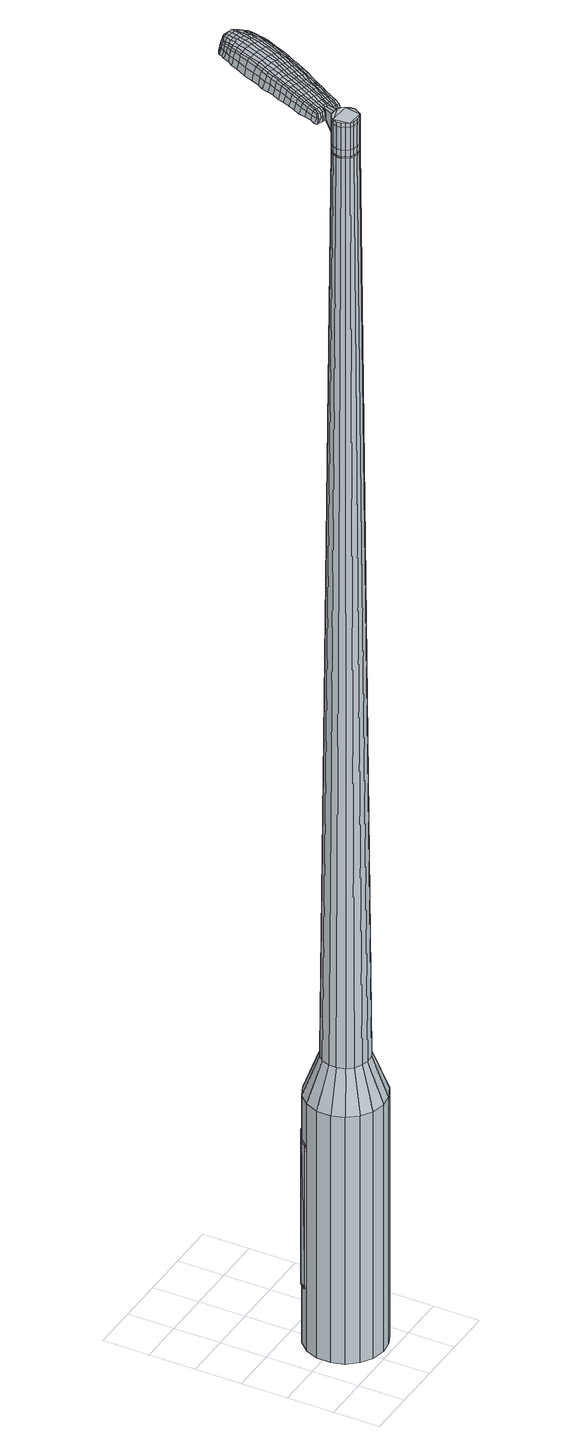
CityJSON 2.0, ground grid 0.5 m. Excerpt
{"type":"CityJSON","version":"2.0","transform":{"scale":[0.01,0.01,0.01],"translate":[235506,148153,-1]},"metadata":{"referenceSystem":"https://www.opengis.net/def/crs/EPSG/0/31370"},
"CityObjects":{
"object1":{"type":"GenericCityObject","attributes":{"cluster":198,"mean_distance_to_centroid":0.232,"new_centroid_x":235506.64,"new_centroid_y":148153.46,"mean_distance_to_camera":9.58,"H1":-0.652,"H2":6.98,"Z_final":115.97,"cluster2":17,"proj_x":235515.03,"proj_y":148156.94,"id_line":23171,"bearing_l":157.46,"distance":9.08,"orientation":"right","G_obj":67.46},"geometry":[{"type":"MultiSurface","lod":"2","boundaries":[[[0,1,2,3]],[[1,4,5,2]],[[4,6,7,5]],[[6,8,9,7]],[[8,10,11,9]],[[10,12,13,11]],[[12,14,15,13]],[[14,16,17,15]],[[16,18,19,17]],[[18,20,21,19]],[[20,22,23,21]],[[22,24,25,23]],[[24,26,27,25]],[[26,28,29,27]],[[28,30,31,29]],[[30,32,33,31]],[[32,34,35,33]],[[34,0,3,35]],[[36,37,38,39]],[[38,40,41,42]],[[41,43,42]],[[42,44,45,46]],[[45,47,46]],[[46,48,49,50]],[[49,51,50]],[[42,46,50,38]],[[50,52,39,38]],[[53,36,39]],[[2,5,7,35]],[[7,9,11,15]],[[11,13,15]],[[15,17,19,23]],[[19,21,23]],[[23,25,27,31]],[[27,29,31]],[[15,23,31,7]],[[31,33,35,7]],[[3,2,35]],[[1,0,54,55]],[[0,34,56,54]],[[34,32,57,56]],[[32,30,58,57]],[[30,28,59,58]],[[28,26,60,59]],[[26,24,61,60]],[[24,22,62,61]],[[22,20,63,62]],[[20,18,64,63]],[[18,16,65,64]],[[16,14,66,65]],[[14,12,67,66]],[[12,10,68,67]],[[10,8,69,68]],[[8,6,70,69]],[[6,4,71,70]],[[4,1,55,71]],[[55,54,72,73]],[[54,56,74,72]],[[56,57,75,74]],[[57,58,76,75]],[[58,59,77,76]],[[59,60,78,77]],[[60,61,79,78]],[[61,62,80,79]],[[62,63,81,80]],[[63,64,82,81]],[[64,65,83,82]],[[65,66,84,83]],[[66,67,85,84]],[[67,68,86,85]],[[68,69,87,86]],[[69,70,88,87]],[[70,71,89,88]],[[71,55,73,89]],[[90,91,92,93]],[[74,94,91,90]],[[95,96,94,74]],[[97,98,96,95]],[[99,100,98,97]],[[101,102,100,99]],[[103,104,102,101]],[[80,105,104,103]],[[106,107,105,80]],[[108,109,107,106]],[[83,110,109,108]],[[111,112,110,83]],[[113,114,112,111]],[[115,116,114,113]],[[117,118,116,115]],[[119,120,118,117]],[[89,121,120,119]],[[93,92,121,89]],[[122,123,124,125]],[[126,122,125,127]],[[128,126,127,129]],[[130,128,129,131]],[[132,130,131,133]],[[134,132,133,135]],[[136,134,135,137]],[[138,136,137,139]],[[140,138,139,141]],[[142,140,141,143]],[[144,142,143,145]],[[146,144,145,147]],[[148,146,147,149]],[[150,148,149,151]],[[152,150,151,153]],[[154,152,153,155]],[[73,72,90,93]],[[72,74,90]],[[75,95,74]],[[75,76,97,95]],[[76,77,99,97]],[[77,78,101,99]],[[78,79,103,101]],[[79,80,103]],[[81,106,80]],[[81,82,108,106]],[[82,83,108]],[[84,111,83]],[[84,85,113,111]],[[85,86,115,113]],[[86,87,117,115]],[[87,88,119,117]],[[88,89,119]],[[73,93,89]],[[156,157,92,91]],[[157,121,92]],[[158,120,121]],[[158,159,118,120]],[[159,160,116,118]],[[160,161,114,116]],[[161,162,112,114]],[[162,110,112]],[[163,109,110]],[[163,164,107,109]],[[164,105,107]],[[165,104,105]],[[165,166,102,104]],[[166,167,100,102]],[[167,168,98,100]],[[168,169,96,98]],[[169,94,96]],[[156,91,94]],[[39,52,154,170]],[[157,156,171,155]],[[53,39,170,123]],[[156,94,124,171]],[[36,53,123,122]],[[94,169,125,124]],[[37,36,122,126]],[[169,168,127,125]],[[38,37,126,128]],[[168,167,129,127]],[[40,38,128,130]],[[167,166,131,129]],[[41,40,130,132]],[[166,165,133,131]],[[43,41,132,134]],[[165,105,135,133]],[[42,43,134,136]],[[105,164,137,135]],[[44,42,136,138]],[[164,163,139,137]],[[45,44,138,140]],[[163,110,141,139]],[[47,45,140,142]],[[110,162,143,141]],[[46,47,142,144]],[[162,161,145,143]],[[48,46,144,146]],[[161,160,147,145]],[[49,48,146,148]],[[160,159,149,147]],[[51,49,148,150]],[[159,158,151,149]],[[50,51,150,152]],[[158,121,153,151]],[[52,50,152,154]],[[121,157,155,153]],[[154,155,172,173]],[[155,171,174,172]],[[171,124,175,174]],[[124,123,176,175]],[[123,170,177,176]],[[170,154,173,177]],[[178,179,180,181]],[[182,178,181,183]],[[178,182,184,185]],[[179,178,185,186]],[[187,188,189,190]],[[191,187,190,192]],[[187,191,193,194]],[[188,187,194,195]],[[196,197,198,199]],[[200,196,199,201]],[[196,200,202,203]],[[197,196,203,204]],[[205,206,207,208]],[[209,205,208,210]],[[205,209,211,212]],[[206,205,212,213]],[[214,215,216,217]],[[218,214,217,219]],[[214,218,220,221]],[[215,214,221,222]],[[223,224,225,226]],[[227,223,226,228]],[[223,227,229,230]],[[224,223,230,231]],[[232,233,234,235]],[[224,232,235,225]],[[232,224,231,236]],[[233,232,236,237]],[[238,239,240,241]],[[233,238,241,234]],[[238,233,237,242]],[[239,238,242,243]],[[244,182,183,245]],[[239,244,245,240]],[[244,239,243,246]],[[182,244,246,184]],[[247,248,249,250]],[[251,247,250,252]],[[247,251,253,254]],[[248,247,254,255]],[[256,257,258,259]],[[248,256,259,249]],[[256,248,255,260]],[[257,256,260,261]],[[262,263,264,265]],[[257,262,265,258]],[[262,257,261,266]],[[263,262,266,267]],[[268,269,270,271]],[[263,268,271,264]],[[268,263,267,272]],[[269,268,272,273]],[[274,179,186,275]],[[269,274,275,270]],[[274,269,273,276]],[[179,274,276,180]],[[277,278,279,280]],[[281,277,280,282]],[[277,281,283,284]],[[278,277,284,285]],[[286,287,288,289]],[[278,286,289,279]],[[286,278,285,290]],[[287,286,290,291]],[[292,293,294,295]],[[287,292,295,288]],[[292,287,291,296]],[[293,292,296,297]],[[298,191,192,299]],[[293,298,299,294]],[[298,293,297,300]],[[191,298,300,193]],[[301,302,303,304]],[[305,301,304,306]],[[301,305,307,308]],[[302,301,308,309]],[[310,311,312,313]],[[302,310,313,303]],[[310,302,309,314]],[[311,310,314,315]],[[316,317,318,319]],[[311,316,319,312]],[[316,311,315,320]],[[317,316,320,321]],[[322,323,324,325]],[[317,322,325,318]],[[322,317,321,326]],[[323,322,326,327]],[[328,188,195,329]],[[323,328,329,324]],[[328,323,327,330]],[[188,328,330,189]],[[331,217,216,332]],[[333,331,332,334]],[[331,333,335,336]],[[217,331,336,219]],[[337,333,334,338]],[[339,337,338,340]],[[337,339,341,342]],[[333,337,342,335]],[[343,339,340,344]],[[345,343,344,346]],[[343,345,347,348]],[[339,343,348,341]],[[349,345,346,350]],[[351,349,350,352]],[[349,351,353,354]],[[345,349,354,347]],[[355,351,352,356]],[[206,355,356,207]],[[355,206,213,357]],[[351,355,357,353]],[[358,359,204,203]],[[360,358,203,202]],[[358,360,361,362]],[[359,358,362,363]],[[364,365,363,362]],[[366,364,362,361]],[[364,366,367,368]],[[365,364,368,369]],[[370,371,369,368]],[[372,370,368,367]],[[370,372,373,374]],[[371,370,374,375]],[[376,377,375,374]],[[378,376,374,373]],[[376,378,211,209]],[[377,376,209,210]],[[379,380,381,382]],[[281,379,382,283]],[[379,281,282,383]],[[380,379,383,384]],[[385,200,201,386]],[[380,385,386,381]],[[385,380,384,387]],[[200,385,387,202]],[[388,389,390,391]],[[227,388,391,229]],[[388,227,228,392]],[[389,388,392,393]],[[394,395,396,397]],[[389,394,397,390]],[[394,389,393,398]],[[395,394,398,399]],[[400,197,204,401]],[[395,400,401,396]],[[400,395,399,402]],[[197,400,402,198]],[[403,404,405,406]],[[185,403,406,186]],[[403,185,184,407]],[[404,403,407,408]],[[409,410,411,412]],[[404,409,412,405]],[[409,404,408,413]],[[410,409,413,414]],[[415,208,207,416]],[[410,415,416,411]],[[415,410,414,417]],[[208,415,417,210]],[[418,419,420,421]],[[190,418,421,192]],[[418,190,189,422]],[[419,418,422,423]],[[424,212,211,425]],[[419,424,425,420]],[[424,419,423,426]],[[212,424,426,213]],[[427,428,429,430]],[[305,427,430,307]],[[427,305,306,431]],[[428,427,431,432]],[[433,218,219,434]],[[428,433,434,429]],[[433,428,432,435]],[[218,433,435,220]],[[436,437,438,439]],[[251,436,439,253]],[[436,251,252,440]],[[437,436,440,441]],[[442,443,444,445]],[[437,442,445,438]],[[442,437,441,446]],[[443,442,446,447]],[[448,215,222,449]],[[443,448,449,444]],[[448,443,447,450]],[[215,448,450,216]],[[451,452,441,440]],[[250,451,440,252]],[[451,250,249,453]],[[452,451,453,454]],[[455,456,447,446]],[[452,455,446,441]],[[455,452,454,457]],[[456,455,457,458]],[[459,332,216,450]],[[456,459,450,447]],[[459,456,458,460]],[[332,459,460,334]],[[461,462,463,464]],[[308,461,464,309]],[[461,308,307,430]],[[462,461,430,429]],[[465,336,335,466]],[[462,465,466,463]],[[465,462,429,434]],[[336,465,434,219]],[[467,468,454,453]],[[259,467,453,249]],[[467,259,258,469]],[[468,467,469,470]],[[471,472,458,457]],[[468,471,457,454]],[[471,468,470,473]],[[472,471,473,474]],[[475,338,334,460]],[[472,475,460,458]],[[475,472,474,476]],[[338,475,476,340]],[[477,478,479,480]],[[314,477,480,315]],[[477,314,309,464]],[[478,477,464,463]],[[481,342,341,482]],[[478,481,482,479]],[[481,478,463,466]],[[342,481,466,335]],[[483,484,470,469]],[[265,483,469,258]],[[483,265,264,485]],[[484,483,485,486]],[[487,488,474,473]],[[484,487,473,470]],[[487,484,486,489]],[[488,487,489,490]],[[491,344,340,476]],[[488,491,476,474]],[[491,488,490,492]],[[344,491,492,346]],[[493,494,495,496]],[[320,493,496,321]],[[493,320,315,480]],[[494,493,480,479]],[[497,348,347,498]],[[494,497,498,495]],[[497,494,479,482]],[[348,497,482,341]],[[499,500,486,485]],[[271,499,485,264]],[[499,271,270,501]],[[500,499,501,502]],[[503,504,490,489]],[[500,503,489,486]],[[503,500,502,505]],[[504,503,505,506]],[[507,350,346,492]],[[504,507,492,490]],[[507,504,506,508]],[[350,507,508,352]],[[509,510,511,512]],[[326,509,512,327]],[[509,326,321,496]],[[510,509,496,495]],[[513,354,353,514]],[[510,513,514,511]],[[513,510,495,498]],[[354,513,498,347]],[[515,516,502,501]],[[275,515,501,270]],[[515,275,186,406]],[[516,515,406,405]],[[517,518,506,505]],[[516,517,505,502]],[[517,516,405,412]],[[518,517,412,411]],[[519,356,352,508]],[[518,519,508,506]],[[519,518,411,416]],[[356,519,416,207]],[[520,521,423,422]],[[330,520,422,189]],[[520,330,327,512]],[[521,520,512,511]],[[522,357,213,426]],[[521,522,426,423]],[[522,521,511,514]],[[357,522,514,353]],[[523,524,384,383]],[[280,523,383,282]],[[523,280,279,525]],[[524,523,525,526]],[[527,360,202,387]],[[524,527,387,384]],[[527,524,526,528]],[[360,527,528,361]],[[529,530,531,532]],[[230,529,532,231]],[[529,230,229,391]],[[530,529,391,390]],[[533,534,535,536]],[[530,533,536,531]],[[533,530,390,397]],[[534,533,397,396]],[[537,359,363,538]],[[534,537,538,535]],[[537,534,396,401]],[[359,537,401,204]],[[539,540,526,525]],[[289,539,525,279]],[[539,289,288,541]],[[540,539,541,542]],[[543,366,361,528]],[[540,543,528,526]],[[543,540,542,544]],[[366,543,544,367]],[[545,546,547,548]],[[236,545,548,237]],[[545,236,231,532]],[[546,545,532,531]],[[549,550,551,552]],[[546,549,552,547]],[[549,546,531,536]],[[550,549,536,535]],[[553,365,369,554]],[[550,553,554,551]],[[553,550,535,538]],[[365,553,538,363]],[[555,556,542,541]],[[295,555,541,288]],[[555,295,294,557]],[[556,555,557,558]],[[559,372,367,544]],[[556,559,544,542]],[[559,556,558,560]],[[372,559,560,373]],[[561,562,563,564]],[[242,561,564,243]],[[561,242,237,548]],[[562,561,548,547]],[[565,566,567,568]],[[562,565,568,563]],[[565,562,547,552]],[[566,565,552,551]],[[569,371,375,570]],[[566,569,570,567]],[[569,566,551,554]],[[371,569,554,369]],[[571,572,558,557]],[[299,571,557,294]],[[571,299,192,421]],[[572,571,421,420]],[[573,378,373,560]],[[572,573,560,558]],[[573,572,420,425]],[[378,573,425,211]],[[574,575,408,407]],[[246,574,407,184]],[[574,246,243,564]],[[575,574,564,563]],[[576,577,414,413]],[[575,576,413,408]],[[576,575,563,568]],[[577,576,568,567]],[[578,377,210,417]],[[577,578,417,414]],[[578,577,567,570]],[[377,578,570,375]],[[579,580,581,582]],[[582,581,583,584]],[[585,583,581,586]],[[586,581,580,587]],[[588,589,590,591]],[[591,590,592,593]],[[594,592,590,595]],[[595,590,589,596]],[[597,598,599,600]],[[600,599,601,602]],[[603,601,599,604]],[[604,599,598,605]],[[606,607,608,609]],[[609,608,610,611]],[[612,610,608,613]],[[613,608,607,614]],[[615,616,617,618]],[[618,617,619,620]],[[621,619,617,622]],[[622,617,616,623]],[[624,625,626,627]],[[627,626,628,629]],[[630,628,626,631]],[[631,626,625,632]],[[633,634,635,636]],[[636,635,625,624]],[[632,625,635,637]],[[637,635,634,638]],[[639,640,641,642]],[[642,641,634,633]],[[638,634,641,643]],[[643,641,640,644]],[[584,583,645,646]],[[646,645,640,639]],[[644,640,645,647]],[[647,645,583,585]],[[648,649,650,651]],[[651,650,652,653]],[[654,652,650,655]],[[655,650,649,656]],[[657,658,659,660]],[[660,659,649,648]],[[656,649,659,661]],[[661,659,658,662]],[[663,664,665,666]],[[666,665,658,657]],[[662,658,665,667]],[[667,665,664,668]],[[669,670,671,672]],[[672,671,664,663]],[[668,664,671,673]],[[673,671,670,674]],[[587,580,675,676]],[[676,675,670,669]],[[674,670,675,677]],[[677,675,580,579]],[[678,679,680,681]],[[681,680,682,683]],[[684,682,680,685]],[[685,680,679,686]],[[687,688,689,690]],[[690,689,679,678]],[[686,679,689,691]],[[691,689,688,692]],[[693,694,695,696]],[[696,695,688,687]],[[692,688,695,697]],[[697,695,694,698]],[[593,592,699,700]],[[700,699,694,693]],[[698,694,699,701]],[[701,699,592,594]],[[702,703,704,705]],[[705,704,706,707]],[[708,706,704,709]],[[709,704,703,710]],[[711,712,713,714]],[[714,713,703,702]],[[710,703,713,715]],[[715,713,712,716]],[[717,718,719,720]],[[720,719,712,711]],[[716,712,719,721]],[[721,719,718,722]],[[723,724,725,726]],[[726,725,718,717]],[[722,718,725,727]],[[727,725,724,728]],[[596,589,729,730]],[[730,729,724,723]],[[728,724,729,731]],[[731,729,589,588]],[[615,618,732,733]],[[733,732,734,735]],[[736,734,732,737]],[[737,732,618,620]],[[735,734,738,739]],[[739,738,740,741]],[[742,740,738,743]],[[743,738,734,736]],[[741,740,744,745]],[[745,744,746,747]],[[748,746,744,749]],[[749,744,740,742]],[[747,746,750,751]],[[751,750,752,753]],[[754,752,750,755]],[[755,750,746,748]],[[753,752,756,757]],[[757,756,607,606]],[[614,607,756,758]],[[758,756,752,754]],[[605,759,760,604]],[[604,760,761,603]],[[762,761,760,763]],[[763,760,759,764]],[[764,765,766,763]],[[763,766,767,762]],[[768,767,766,769]],[[769,766,765,770]],[[770,771,772,769]],[[769,772,773,768]],[[774,773,772,775]],[[775,772,771,776]],[[776,777,778,775]],[[775,778,779,774]],[[612,779,778,610]],[[610,778,777,611]],[[780,781,782,783]],[[783,782,682,684]],[[683,682,782,784]],[[784,782,781,785]],[[602,601,786,787]],[[787,786,781,780]],[[785,781,786,788]],[[788,786,601,603]],[[789,790,791,792]],[[792,791,628,630]],[[629,628,791,793]],[[793,791,790,794]],[[795,796,797,798]],[[798,797,790,789]],[[794,790,797,799]],[[799,797,796,800]],[[605,598,801,802]],[[802,801,796,795]],[[800,796,801,803]],[[803,801,598,597]],[[804,805,806,807]],[[807,806,586,587]],[[585,586,806,808]],[[808,806,805,809]],[[810,811,812,813]],[[813,812,805,804]],[[809,805,812,814]],[[814,812,811,815]],[[606,609,816,817]],[[817,816,811,810]],[[815,811,816,818]],[[818,816,609,611]],[[819,820,821,822]],[[822,821,591,593]],[[588,591,821,823]],[[823,821,820,824]],[[612,613,825,826]],[[826,825,820,819]],[[824,820,825,827]],[[827,825,613,614]],[[828,829,706,830]],[[830,706,708]],[[707,706,831]],[[831,706,829,832]],[[620,619,833,834]],[[834,833,829,828]],[[832,829,833,835]],[[835,833,619,621]],[[836,837,838,839]],[[839,838,652,654]],[[653,652,838,840]],[[840,838,837,841]],[[842,843,844,845]],[[845,844,837,836]],[[841,837,844,846]],[[846,844,843,847]],[[623,616,848,849]],[[849,848,843,842]],[[847,843,848,850]],[[850,848,616,615]],[[841,851,852,840]],[[840,852,651,653]],[[648,651,852,853]],[[853,852,851,854]],[[847,855,856,846]],[[846,856,851,841]],[[854,851,856,857]],[[857,856,855,858]],[[615,733,859,850]],[[850,859,855,847]],[[858,855,859,860]],[[860,859,733,735]],[[861,862,863,864]],[[864,863,709,710]],[[708,709,863,830]],[[830,863,862,828]],[[736,737,865,866]],[[866,865,862,861]],[[828,862,865,834]],[[834,865,737,620]],[[854,867,868,853]],[[853,868,660,648]],[[657,660,868,869]],[[869,868,867,870]],[[858,871,872,857]],[[857,872,867,854]],[[870,867,872,873]],[[873,872,871,874]],[[735,739,875,860]],[[860,875,871,858]],[[874,871,875,876]],[[876,875,739,741]],[[877,878,879,880]],[[880,879,715,716]],[[710,715,879,864]],[[864,879,878,861]],[[742,743,881,882]],[[882,881,878,877]],[[861,878,881,866]],[[866,881,743,736]],[[870,883,869]],[[869,883,666,657]],[[663,666,883,884]],[[884,883,885]],[[874,886,887,873]],[[873,887,883,870]],[[885,883,887,888]],[[888,887,886,889]],[[741,745,890,876]],[[876,890,886,874]],[[889,886,890,891]],[[891,890,745,747]],[[892,893,894,895]],[[895,894,721,722]],[[716,721,894,880]],[[880,894,893,877]],[[748,749,896,897]],[[897,896,893,892]],[[877,893,896,882]],[[882,896,749,742]],[[885,898,899,884]],[[884,899,672,663]],[[669,672,899,900]],[[900,899,898,901]],[[889,902,903,888]],[[888,903,898,885]],[[901,898,903,904]],[[904,903,902,905]],[[747,751,906,891]],[[891,906,902,889]],[[905,902,906,907]],[[907,906,751,753]],[[908,909,910,911]],[[911,910,727,728]],[[722,727,910,895]],[[895,910,909,892]],[[754,755,912,913]],[[913,912,909,908]],[[892,909,912,897]],[[897,912,755,748]],[[901,914,915,900]],[[900,915,676,669]],[[587,676,915,807]],[[807,915,914,804]],[[905,916,917,904]],[[904,917,914,901]],[[804,914,917,813]],[[813,917,916,810]],[[753,757,918,907]],[[907,918,916,905]],[[810,916,918,817]],[[817,918,757,606]],[[824,919,920,823]],[[823,920,731,588]],[[728,731,920,911]],[[911,920,919,908]],[[614,758,921,827]],[[827,921,919,824]],[[908,919,921,913]],[[913,921,758,754]],[[785,922,923,784]],[[784,923,681,683]],[[678,681,923,924]],[[924,923,922,925]],[[603,761,926,788]],[[788,926,922,785]],[[925,922,926,927]],[[927,926,761,762]],[[928,929,930,931]],[[931,930,631,632]],[[630,631,930,792]],[[792,930,929,789]],[[932,933,934,935]],[[935,934,929,928]],[[789,929,934,798]],[[798,934,933,795]],[[764,759,936,937]],[[937,936,933,932]],[[795,933,936,802]],[[802,936,759,605]],[[925,938,939,924]],[[924,939,690,678]],[[687,690,939,940]],[[940,939,938,941]],[[762,767,942,927]],[[927,942,938,925]],[[941,938,942,943]],[[943,942,767,768]],[[944,945,946,947]],[[947,946,637,638]],[[632,637,946,931]],[[931,946,945,928]],[[948,949,950,951]],[[951,950,945,944]],[[928,945,950,935]],[[935,950,949,932]],[[770,765,952,953]],[[953,952,949,948]],[[932,949,952,937]],[[937,952,765,764]],[[941,954,955,940]],[[940,955,696,687]],[[693,696,955,956]],[[956,955,954,957]],[[768,773,958,943]],[[943,958,954,941]],[[957,954,958,959]],[[959,958,773,774]],[[960,961,962,963]],[[963,962,643,644]],[[638,643,962,947]],[[947,962,961,944]],[[964,965,966,967]],[[967,966,961,960]],[[944,961,966,951]],[[951,966,965,948]],[[776,771,968,969]],[[969,968,965,964]],[[948,965,968,953]],[[953,968,771,770]],[[957,970,971,956]],[[956,971,700,693]],[[593,700,971,822]],[[822,971,970,819]],[[774,779,972,959]],[[959,972,970,957]],[[819,970,972,826]],[[826,972,779,612]],[[809,973,974,808]],[[808,974,647,585]],[[644,647,974,963]],[[963,974,973,960]],[[815,975,976,814]],[[814,976,973,809]],[[960,973,976,967]],[[967,976,975,964]],[[611,777,977,818]],[[818,977,975,815]],[[964,975,977,969]],[[969,977,777,776]],[[579,582,181,180]],[[582,584,183,181]],[[594,595,194,193]],[[595,596,195,194]],[[597,600,199,198]],[[600,602,201,199]],[[621,622,221,220]],[[622,623,222,221]],[[624,627,226,225]],[[627,629,228,226]],[[633,636,235,234]],[[636,624,225,235]],[[639,642,241,240]],[[642,633,234,241]],[[584,646,245,183]],[[646,639,240,245]],[[654,655,254,253]],[[655,656,255,254]],[[656,661,260,255]],[[661,662,261,260]],[[662,667,266,261]],[[667,668,267,266]],[[668,673,272,267]],[[673,674,273,272]],[[674,677,276,273]],[[677,579,180,276]],[[684,685,284,283]],[[685,686,285,284]],[[686,691,290,285]],[[691,692,291,290]],[[692,697,296,291]],[[697,698,297,296]],[[698,701,300,297]],[[701,594,193,300]],[[702,705,304,303]],[[705,707,306,304]],[[711,714,313,312]],[[714,702,303,313]],[[717,720,319,318]],[[720,711,312,319]],[[723,726,325,324]],[[726,717,318,325]],[[596,730,329,195]],[[730,723,324,329]],[[780,783,382,381]],[[783,684,283,382]],[[602,787,386,201]],[[787,780,381,386]],[[629,793,392,228]],[[793,794,393,392]],[[794,799,398,393]],[[799,800,399,398]],[[800,803,402,399]],[[803,597,198,402]],[[707,831,431,306]],[[831,832,432,431]],[[832,835,435,432]],[[835,621,220,435]],[[836,839,439,438]],[[839,654,253,439]],[[842,845,445,444]],[[845,836,438,445]],[[623,849,449,222]],[[849,842,444,449]],[[978,979,980,981]],[[982,983,981,980]],[[984,985,986,987]],[[988,989,990,991]],[[979,992,993,980]],[[994,982,980,993]],[[995,984,987,996]],[[997,998,989,988]],[[992,999,1000,993]],[[1000,1001,994,993]],[[1002,995,996,1003]],[[1004,998,997,1005]],[[999,1006,1007,1000]],[[1007,1008,1001,1000]],[[1009,1002,1003,1010]],[[1011,1004,1005,1012]],[[1013,1014,1015,1016]],[[1017,1018,1014,1013]],[[1017,1019,1020,1018]],[[1019,1021,1022,1020]],[[1023,1024,1025,1026]],[[1027,1028,1024,1023]],[[1029,1030,1028,1027]],[[1031,1032,1030,1029]],[[1026,1015,1014,1023]],[[1023,1014,1018,1027]],[[1018,1020,1029,1027]],[[1020,1022,1031,1029]],[[987,986,983,982]],[[996,987,982,994]],[[1001,1003,996,994]],[[1008,1010,1003,1001]],[[988,991,985,984]],[[997,988,984,995]],[[1005,997,995,1002]],[[1012,1005,1002,1009]],[[989,1013,1016,990]],[[998,1017,1013,989]],[[1019,1017,998,1004]],[[1021,1019,1004,1011]],[[1033,1034,1035,1036]],[[1035,1037,1038,1039]],[[1035,1039,1040,1041]],[[1035,1041,1036]],[[1042,1033,1036,1043]],[[1044,1043,1036,1045]],[[1046,1045,1036]],[[1047,1035,1034,1048]],[[1049,1047,1048,1050]],[[1051,1049,1050,1052]],[[1053,1051,1052,1054]],[[1055,1053,1054,1056]],[[1056,1057,1058,1059]],[[1056,1059,1060,1061]],[[1056,1061,1062,1063]],[[1062,1064,1065,1066]],[[1062,1066,1067,1068]],[[1062,1068,1063]],[[1056,1063,1055]],[[1069,1070,1034,1033]],[[1071,1072,1037,1035]],[[1073,1074,1046,1036]],[[1070,1075,1048,1034]],[[1076,1071,1035,1047]],[[1075,1077,1050,1048]],[[1078,1076,1047,1049]],[[1077,1079,1052,1050]],[[1080,1078,1049,1051]],[[1079,1081,1054,1052]],[[1082,1080,1051,1053]],[[1081,1083,1056,1054]],[[1084,1082,1053,1055]],[[1083,1085,1057,1056]],[[1086,1087,1064,1062]],[[1088,1084,1055,1063]],[[1058,1057,1085,1089]],[[1059,1058,1089,1090]],[[1060,1059,1090,1091]],[[1061,1060,1091,1092]],[[1062,1061,1092,1086]],[[1093,1069,1033,1042]],[[1094,1093,1042,1043]],[[1095,1094,1043,1044]],[[1096,1095,1044,1045]],[[1074,1096,1045,1046]],[[1038,1037,1072,1097]],[[1065,1064,1087,1098]],[[1039,1038,1097,1099]],[[1040,1039,1099,1100]],[[1041,1040,1100,1101]],[[1036,1041,1101,1073]],[[1066,1065,1098,1102]],[[1067,1066,1102,1103]],[[1068,1067,1103,1104]],[[1063,1068,1104,1088]]]}]}
},
"vertices":[
[80,87,384],[92,79,384],[92,79,96],[80,87,96],[101,67,384],[101,67,96],[105,53,384],[105,53,96],[105,39,384],[105,39,96],[99,25,384],[99,25,96],[89,14,384],[89,14,96],[76,8,384],[76,8,96],[62,6,384],[62,6,96],[47,9,384],[47,9,96],[35,17,384],[35,17,96],[26,28,384],[26,28,96],[22,42,384],[22,42,96],[22,57,384],[22,57,96],[28,71,384],[28,71,96],[38,82,384],[38,82,96],[51,88,384],[51,88,96],[65,90,384],[65,90,96],[59,61,1524],[55,59,1524],[52,55,1524],[69,60,1524],[50,51,1524],[50,46,1524],[54,38,1524],[52,42,1524],[58,36,1524],[63,35,1524],[72,37,1524],[68,35,1524],[75,41,1524],[77,45,1524],[75,54,1524],[77,50,1524],[73,58,1524],[64,61,1524],[73,71,429],[81,67,429],[65,73,429],[56,72,429],[48,68,429],[42,62,429],[39,53,429],[39,45,429],[41,36,429],[46,29,429],[54,25,429],[62,23,429],[71,24,429],[79,28,429],[85,34,429],[88,42,429],[88,51,429],[86,60,429],[69,60,1483],[73,58,1483],[64,61,1483],[59,61,1483],[55,59,1483],[52,55,1483],[50,51,1483],[50,46,1483],[52,42,1483],[54,38,1483],[58,36,1483],[63,35,1483],[68,35,1483],[72,37,1483],[75,41,1483],[77,45,1483],[77,50,1483],[75,54,1483],[68,60,1483],[68,60,1485],[72,57,1485],[72,57,1483],[64,61,1485],[60,60,1483],[60,60,1485],[56,58,1483],[56,58,1485],[53,55,1483],[53,55,1485],[51,51,1483],[51,51,1485],[51,46,1483],[51,46,1485],[52,42,1485],[55,38,1483],[55,38,1485],[59,36,1483],[59,36,1485],[63,35,1485],[67,36,1483],[67,36,1485],[71,38,1483],[71,38,1485],[74,41,1483],[74,41,1485],[76,45,1483],[76,45,1485],[76,50,1483],[76,50,1485],[75,54,1485],[59,61,1519],[64,61,1519],[64,61,1493],[59,61,1493],[55,59,1519],[55,59,1493],[52,55,1519],[52,55,1493],[50,51,1519],[50,51,1493],[50,46,1519],[50,46,1493],[52,42,1519],[52,42,1493],[54,38,1519],[54,38,1493],[58,36,1519],[58,36,1493],[63,35,1519],[63,35,1493],[68,35,1519],[68,35,1493],[72,37,1519],[72,37,1493],[75,41,1519],[75,41,1493],[77,45,1519],[77,45,1493],[77,50,1519],[77,50,1493],[75,54,1519],[75,54,1493],[73,58,1519],[73,58,1493],[69,60,1485],[73,58,1485],[77,50,1485],[77,45,1485],[75,41,1485],[72,37,1485],[68,35,1485],[58,36,1485],[54,38,1485],[50,46,1485],[50,51,1485],[52,55,1485],[55,59,1485],[59,61,1485],[69,60,1519],[69,60,1493],[79,76,1513],[79,76,1518],[76,78,1513],[73,79,1513],[73,79,1518],[76,78,1518],[122,139,1519],[119,132,1518],[121,133,1509],[124,139,1510],[126,146,1519],[128,147,1510],[124,146,1526],[120,138,1525],[117,132,1525],[87,154,1519],[84,147,1518],[85,145,1525],[88,152,1525],[90,162,1519],[91,160,1526],[89,163,1510],[86,155,1510],[83,149,1509],[131,215,1519],[134,213,1519],[135,214,1513],[131,215,1513],[127,215,1519],[127,216,1513],[126,214,1524],[130,213,1524],[134,212,1524],[103,146,1530],[100,139,1529],[103,138,1529],[106,145,1530],[106,155,1531],[109,153,1531],[103,156,1530],[99,148,1530],[97,141,1529],[72,72,1512],[74,70,1512],[75,72,1517],[73,73,1517],[69,73,1512],[70,74,1517],[69,74,1506],[72,72,1506],[75,71,1506],[144,194,1519],[143,191,1519],[144,191,1512],[145,194,1512],[144,196,1518],[146,197,1512],[143,196,1522],[142,194,1523],[142,191,1524],[141,186,1519],[140,181,1519],[141,181,1512],[143,186,1512],[140,186,1524],[138,181,1525],[138,175,1519],[135,168,1519],[137,168,1511],[140,176,1511],[136,175,1526],[133,168,1526],[130,157,1519],[132,158,1510],[129,157,1526],[90,72,1513],[93,79,1513],[92,79,1518],[89,72,1517],[87,67,1512],[87,68,1516],[89,68,1506],[91,73,1507],[95,79,1507],[97,86,1514],[100,92,1515],[99,92,1520],[95,85,1519],[98,86,1507],[102,93,1507],[103,99,1515],[107,106,1516],[105,106,1522],[102,99,1521],[105,100,1508],[108,106,1508],[110,112,1517],[113,119,1517],[111,119,1524],[108,112,1523],[112,113,1508],[115,120,1509],[116,126,1518],[114,125,1524],[118,126,1509],[111,208,1519],[109,205,1519],[110,205,1524],[112,208,1523],[113,210,1518],[113,209,1522],[112,212,1512],[110,210,1512],[109,207,1512],[107,201,1519],[104,196,1519],[105,195,1525],[108,200,1524],[106,203,1512],[104,197,1512],[102,191,1519],[99,183,1519],[100,182,1526],[103,189,1526],[101,192,1511],[98,185,1511],[94,173,1519],[95,171,1526],[93,174,1510],[62,84,1513],[65,91,1513],[64,92,1507],[62,85,1507],[61,78,1512],[60,80,1506],[62,79,1516],[63,83,1517],[65,90,1518],[67,98,1514],[70,105,1515],[69,107,1507],[66,100,1507],[68,97,1519],[71,104,1520],[72,112,1515],[75,119,1516],[74,121,1508],[71,114,1508],[73,111,1521],[76,118,1522],[77,126,1517],[79,133,1517],[79,135,1509],[76,128,1508],[78,125,1523],[80,132,1524],[82,140,1518],[81,142,1509],[83,139,1524],[75,78,1519],[77,77,1519],[77,84,1520],[80,83,1520],[75,86,1520],[72,79,1519],[80,91,1522],[83,90,1522],[83,98,1523],[86,97,1523],[80,99,1523],[78,93,1521],[86,105,1524],[89,104,1524],[89,112,1525],[91,111,1525],[86,113,1525],[83,106,1524],[92,119,1526],[94,118,1526],[94,126,1527],[97,125,1527],[91,127,1527],[88,120,1526],[97,133,1528],[100,131,1528],[94,134,1528],[129,210,1527],[133,209,1527],[125,211,1526],[124,207,1527],[128,206,1528],[131,205,1528],[125,200,1529],[129,199,1529],[121,201,1528],[118,195,1530],[122,194,1530],[126,192,1530],[119,187,1531],[123,185,1531],[116,188,1530],[112,180,1531],[116,178,1531],[119,177,1531],[111,167,1531],[114,165,1531],[107,168,1531],[114,212,1518],[117,213,1519],[117,214,1513],[114,213,1513],[114,210,1523],[117,212,1523],[122,214,1519],[122,215,1513],[122,213,1524],[144,199,1518],[143,201,1518],[142,200,1523],[143,198,1523],[145,199,1513],[144,202,1513],[142,205,1519],[140,208,1519],[139,207,1524],[141,203,1523],[143,205,1513],[141,209,1513],[138,211,1519],[137,210,1524],[138,212,1513],[119,139,1528],[117,140,1528],[114,133,1528],[116,132,1527],[123,147,1528],[121,148,1529],[115,141,1529],[112,142,1530],[109,135,1529],[112,134,1528],[118,149,1529],[116,150,1530],[109,144,1530],[106,137,1529],[113,152,1531],[89,151,1528],[91,150,1529],[95,159,1529],[92,159,1528],[87,145,1527],[89,144,1528],[95,149,1529],[98,157,1530],[93,142,1528],[61,76,1512],[63,75,1512],[64,76,1517],[62,77,1517],[60,77,1506],[62,77,1506],[66,74,1512],[67,75,1517],[66,75,1506],[86,66,1512],[84,66,1512],[85,67,1506],[87,66,1506],[86,67,1517],[84,68,1517],[82,67,1512],[79,68,1512],[80,69,1506],[83,68,1506],[82,69,1517],[80,70,1517],[77,69,1512],[78,70,1506],[77,71,1517],[88,72,1519],[86,73,1519],[91,79,1520],[89,80,1520],[84,74,1519],[82,75,1519],[87,80,1520],[85,81,1520],[79,76,1519],[82,82,1520],[64,82,1519],[66,81,1519],[68,88,1520],[67,89,1520],[69,80,1519],[71,87,1520],[94,86,1521],[92,86,1521],[97,92,1522],[96,93,1522],[90,87,1521],[88,88,1521],[93,94,1522],[91,95,1523],[85,89,1522],[88,96,1523],[69,96,1521],[71,95,1521],[74,102,1522],[72,103,1522],[74,94,1521],[77,101,1522],[100,99,1523],[99,100,1523],[104,106,1524],[102,107,1524],[96,101,1523],[94,102,1524],[99,108,1525],[97,109,1525],[91,103,1524],[94,110,1525],[74,110,1523],[76,109,1523],[79,116,1524],[77,117,1524],[79,108,1524],[82,115,1525],[107,112,1525],[105,113,1525],[110,119,1526],[108,120,1526],[103,114,1526],[100,115,1526],[106,121,1527],[103,122,1527],[97,117,1526],[100,123,1527],[79,124,1525],[81,123,1525],[84,130,1526],[82,131,1526],[85,122,1526],[87,129,1527],[113,126,1527],[111,126,1527],[109,128,1527],[106,129,1528],[103,130,1528],[84,138,1527],[86,137,1527],[90,135,1528],[114,208,1525],[116,209,1525],[112,205,1526],[114,206,1526],[120,210,1526],[119,207,1527],[142,196,1525],[141,198,1525],[140,194,1526],[141,192,1525],[140,201,1525],[138,204,1526],[137,200,1527],[139,197,1526],[136,207,1526],[134,203,1527],[110,200,1526],[112,201,1527],[107,195,1527],[109,195,1528],[116,201,1528],[114,195,1529],[139,187,1526],[138,189,1527],[136,183,1528],[137,182,1527],[137,192,1527],[135,195,1528],[132,188,1529],[134,186,1528],[132,197,1528],[129,190,1530],[104,189,1528],[107,189,1529],[101,182,1528],[103,181,1529],[111,189,1529],[108,181,1530],[135,176,1528],[134,177,1528],[131,170,1529],[132,168,1528],[132,179,1529],[129,182,1530],[126,173,1530],[128,171,1530],[126,184,1530],[123,175,1531],[97,171,1529],[99,170,1529],[103,169,1530],[127,157,1528],[126,159,1529],[123,160,1530],[121,162,1530],[118,164,1531],[119,134,1509],[117,133,1518],[120,139,1518],[122,140,1509],[124,147,1519],[126,148,1510],[122,147,1525],[119,139,1525],[116,133,1525],[87,145,1525],[86,146,1518],[89,153,1518],[90,151,1525],[92,161,1519],[93,160,1525],[91,163,1510],[88,155,1509],[85,148,1509],[134,212,1513],[133,211,1519],[130,212,1519],[131,213,1513],[127,213,1519],[127,214,1513],[126,212,1524],[130,211,1524],[133,210,1524],[103,139,1528],[100,140,1528],[103,146,1529],[106,145,1529],[106,155,1529],[109,154,1529],[103,156,1529],[100,148,1529],[97,141,1528],[76,73,1516],[75,73,1512],[73,74,1512],[73,74,1516],[70,75,1512],[71,76,1516],[70,76,1506],[73,74,1506],[76,73,1506],[143,191,1512],[141,191,1519],[142,194,1518],[143,194,1512],[142,196,1518],[144,196,1512],[141,196,1522],[141,194,1523],[140,191,1523],[140,182,1512],[138,181,1519],[140,186,1519],[141,187,1512],[138,187,1524],[136,181,1525],[135,169,1511],[133,168,1519],[136,176,1519],[138,176,1511],[134,176,1525],[131,168,1526],[129,158,1519],[131,159,1510],[127,158,1526],[90,80,1518],[92,80,1513],[88,73,1513],[87,73,1517],[86,69,1512],[86,70,1515],[87,69,1506],[90,74,1506],[93,80,1507],[97,93,1520],[98,93,1514],[95,87,1514],[94,86,1519],[97,87,1507],[100,94,1507],[103,107,1522],[105,107,1516],[102,100,1515],[100,100,1521],[103,101,1508],[107,107,1508],[110,120,1523],[111,120,1517],[108,113,1516],[106,113,1522],[110,114,1508],[113,121,1508],[114,127,1517],[113,126,1524],[116,127,1509],[112,203,1523],[111,204,1519],[113,207,1518],[114,206,1523],[114,209,1518],[114,208,1522],[113,210,1512],[112,208,1512],[110,206,1512],[107,194,1525],[106,195,1519],[109,200,1519],[110,199,1524],[108,202,1512],[105,197,1512],[101,181,1526],[100,182,1519],[104,190,1519],[105,188,1525],[103,191,1511],[100,184,1511],[96,172,1519],[97,170,1526],[95,174,1510],[66,92,1507],[67,90,1513],[64,83,1513],[64,85,1506],[63,78,1512],[62,80,1506],[64,79,1515],[65,83,1517],[67,89,1518],[71,106,1507],[72,105,1514],[69,98,1514],[68,99,1507],[70,96,1519],[72,103,1520],[76,120,1508],[76,119,1516],[74,112,1515],[73,113,1508],[75,110,1521],[77,117,1522],[80,134,1508],[81,133,1517],[79,126,1516],[78,127,1508],[80,124,1522],[82,131,1523],[84,139,1517],[83,141,1509],[85,138,1524],[75,78,1518],[77,78,1518],[78,85,1519],[80,84,1519],[75,86,1519],[72,80,1518],[81,92,1520],[83,91,1520],[83,99,1521],[86,98,1521],[81,100,1521],[78,93,1520],[86,106,1523],[89,105,1523],[89,113,1524],[92,111,1524],[86,114,1524],[83,107,1523],[92,119,1525],[95,118,1525],[95,126,1526],[97,125,1526],[92,127,1526],[89,121,1525],[97,133,1527],[100,132,1527],[94,134,1527],[132,208,1526],[129,209,1526],[125,210,1525],[124,206,1526],[127,205,1526],[131,204,1526],[128,198,1528],[125,200,1528],[121,200,1527],[119,194,1528],[122,193,1529],[125,192,1529],[123,185,1530],[120,186,1530],[116,188,1529],[112,179,1530],[116,178,1530],[119,177,1530],[114,165,1530],[111,167,1530],[108,168,1530],[117,212,1513],[118,211,1518],[115,210,1518],[114,211,1512],[115,209,1523],[118,210,1523],[122,212,1519],[122,213,1513],[122,211,1523],[140,199,1523],[141,200,1518],[142,198,1518],[141,197,1523],[143,198,1512],[143,201,1512],[138,205,1523],[138,207,1519],[140,204,1519],[139,202,1523],[141,204,1513],[139,207,1513],[136,209,1519],[136,208,1524],[137,210,1513],[114,134,1527],[117,140,1527],[118,139,1527],[115,133,1526],[121,147,1527],[120,148,1528],[109,136,1528],[112,143,1528],[114,141,1528],[111,135,1527],[118,149,1528],[115,151,1529],[109,144,1529],[106,137,1528],[112,152,1529],[95,159,1528],[92,151,1527],[91,151,1527],[94,159,1527],[88,144,1526],[89,144,1527],[96,149,1528],[99,157,1528],[93,143,1527],[65,78,1516],[64,78,1512],[64,78,1516],[62,79,1506],[63,79,1506],[67,76,1512],[67,77,1516],[67,77,1506],[86,69,1506],[85,69,1512],[86,68,1512],[87,68,1506],[85,69,1516],[85,70,1516],[81,71,1506],[80,71,1512],[83,69,1512],[84,70,1506],[83,70,1516],[80,71,1516],[78,72,1512],[78,72,1506],[78,72,1516],[86,74,1518],[87,73,1518],[90,80,1519],[89,80,1519],[82,76,1518],[84,75,1518],[87,81,1519],[85,82,1519],[80,77,1518],[82,83,1519],[69,89,1519],[66,82,1518],[65,82,1518],[68,89,1519],[69,81,1518],[72,88,1519],[92,87,1520],[93,87,1520],[96,93,1521],[96,94,1521],[88,89,1520],[90,88,1520],[93,95,1521],[91,96,1521],[85,90,1520],[88,97,1521],[74,103,1521],[71,96,1520],[70,96,1520],[73,103,1521],[74,94,1520],[77,101,1521],[99,100,1522],[103,107,1523],[102,107,1523],[94,102,1522],[96,101,1522],[99,108,1523],[97,109,1524],[91,104,1523],[94,110,1524],[79,117,1523],[77,110,1522],[76,110,1522],[78,117,1523],[80,108,1522],[83,115,1523],[105,114,1524],[106,113,1524],[109,120,1525],[108,120,1525],[100,116,1525],[102,115,1524],[105,122,1525],[103,123,1526],[97,117,1525],[100,124,1526],[84,130,1525],[82,124,1524],[81,124,1524],[83,131,1525],[85,122,1524],[88,129,1525],[111,127,1526],[112,127,1526],[106,129,1527],[108,128,1526],[103,131,1527],[87,137,1526],[86,138,1526],[90,136,1526],[117,208,1524],[115,207,1524],[113,204,1525],[115,205,1525],[121,209,1525],[119,206,1525],[139,194,1525],[140,197,1524],[140,195,1524],[139,192,1525],[136,200,1526],[137,203,1525],[139,200,1524],[138,197,1525],[135,206,1525],[133,202,1526],[113,200,1526],[111,199,1526],[108,194,1526],[110,194,1527],[117,200,1526],[114,194,1527],[135,183,1527],[137,189,1526],[138,187,1526],[136,182,1526],[131,188,1528],[134,194,1527],[136,192,1526],[133,186,1527],[131,196,1527],[128,190,1528],[107,189,1527],[105,188,1527],[102,181,1527],[104,181,1528],[111,188,1528],[108,180,1529],[130,170,1528],[133,177,1527],[134,176,1527],[131,169,1527],[125,174,1529],[129,182,1529],[131,179,1528],[128,172,1528],[126,183,1529],[122,175,1530],[100,170,1528],[98,170,1528],[104,169,1529],[125,159,1528],[126,158,1528],[120,162,1529],[123,161,1529],[117,164,1530],[87,69,1508],[81,71,1508],[94,101,1509],[102,98,1509],[103,120,1510],[111,117,1510],[119,157,1512],[128,153,1512],[121,137,1511],[112,140,1511],[126,173,1513],[131,186,1514],[139,183,1514],[135,170,1513],[75,74,1508],[87,104,1509],[95,124,1510],[110,160,1512],[104,144,1511],[117,177,1513],[123,189,1514],[68,76,1508],[80,107,1509],[87,127,1510],[102,164,1512],[95,147,1511],[114,193,1514],[109,181,1513],[62,79,1508],[72,110,1509],[79,130,1510],[93,167,1512],[86,151,1511],[106,196,1514],[100,184,1513],[135,199,1514],[136,203,1514],[143,201,1514],[143,195,1514],[128,202,1514],[130,206,1514],[120,205,1514],[123,209,1514],[112,208,1514],[116,212,1514],[135,209,1515],[134,213,1515],[135,213,1515],[139,207,1515],[131,211,1515],[133,213,1515],[127,212,1515],[132,214,1515],[123,214,1515],[131,214,1515],[35,80,334],[38,83,334],[38,83,165],[28,73,171],[35,80,165],[32,78,165],[30,75,166],[29,74,167],[28,73,169],[32,78,334],[30,75,333],[29,74,332],[28,73,331],[28,73,328],[51,90,165],[51,90,334],[66,92,165],[66,92,334],[80,88,165],[80,88,334],[93,80,165],[93,80,334],[102,69,165],[102,69,334],[104,64,334],[105,61,334],[106,58,333],[106,56,332],[107,55,331],[107,55,328],[104,64,165],[107,55,171],[107,55,169],[106,56,167],[106,58,166],[105,61,165],[37,78,334],[40,81,334],[40,81,165],[37,78,165],[30,71,171],[30,71,328],[52,87,334],[52,87,165],[66,89,334],[66,89,165],[79,86,334],[79,86,165],[91,78,334],[91,78,165],[100,67,334],[100,67,165],[101,64,334],[104,54,328],[104,54,171],[101,64,165],[102,60,334],[103,57,333],[104,55,332],[104,54,331],[35,76,334],[33,74,333],[31,72,332],[30,71,331],[35,76,165],[104,54,169],[33,74,166],[31,72,167],[30,71,169],[104,55,167],[103,57,166],[102,60,165]
]}
